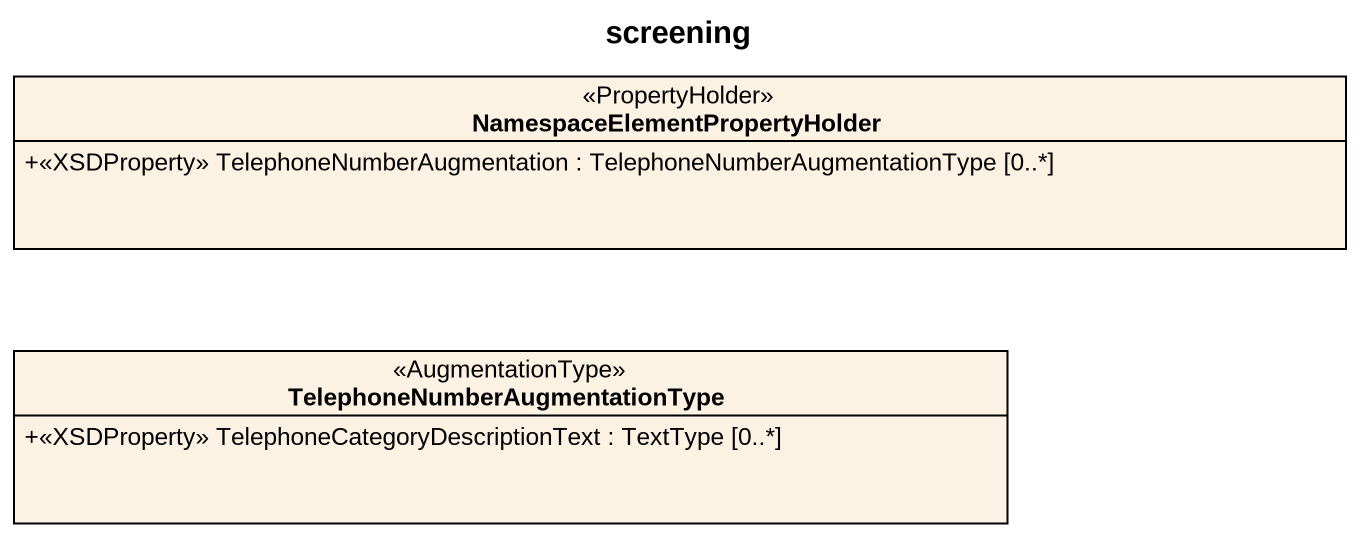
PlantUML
@startuml
title screening
hide circle
hide empty members
skinparam classAttributeIconSize 0
class "NamespaceElementPropertyHolder" as NamespaceElementPropertyHold <<PropertyHolder>> {
  +<<XSDProperty>> TelephoneNumberAugmentation : TelephoneNumberAugmentationType [0..*]
}
class "TelephoneNumberAugmentationType" as TelephoneNumberAugmentationT <<AugmentationType>> {
  +<<XSDProperty>> TelephoneCategoryDescriptionText : TextType [0..*]
}
@enduml
